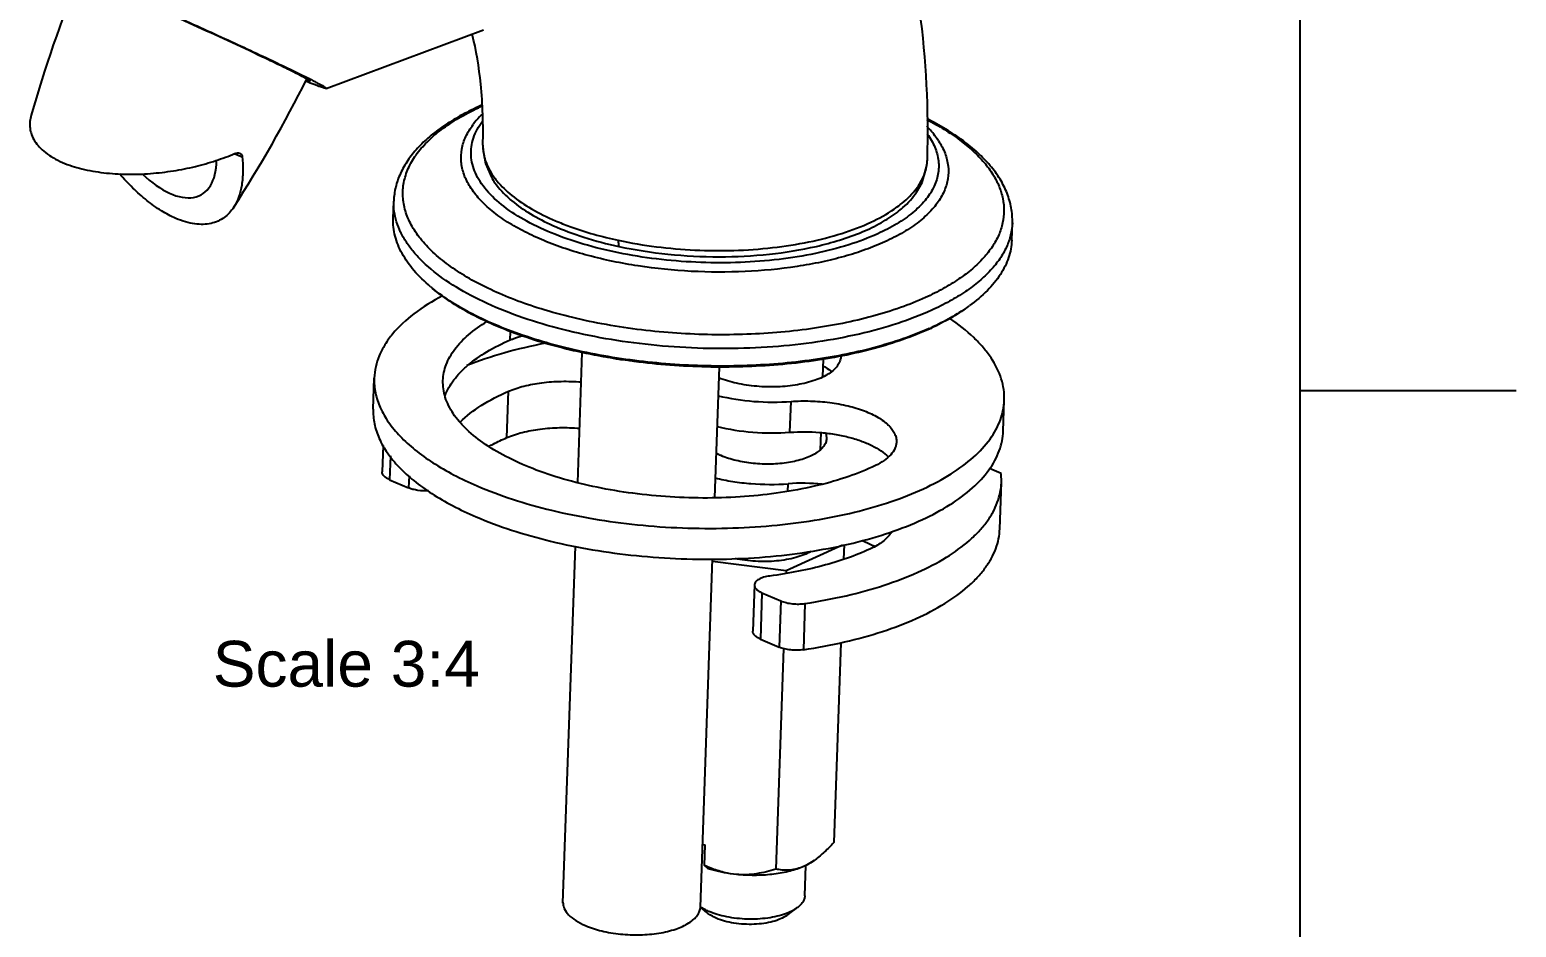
# Model space of a CAD drawing. Header units: millimetres. Extents: x 601 to 1195, y -13 to 407.
# Drawn here: x 1097.7 to 1195, y 200.8 to 259.5 of the extents above; entities that cross this region are included whole.
import ezdxf

# ---------------------------------------------------------------- set-up
doc = ezdxf.new("R2010")
doc.units = ezdxf.units.MM
doc.header["$LTSCALE"] = 0.1
doc.layers.add('02___PRT_ALL_AXES', color=7, linetype='Continuous')
doc.layers.add('TEXT', color=2, linetype='Continuous')
doc.styles.get("Standard").update_dxf_attribs({"font": 'arial_0.ttf'})

msp = doc.modelspace()

# ---------------------------------------------------------------- linework, layer by layer
for p, q in [((1180.867, 0.869), (1180.867, 392.586)), ((1180.867, 235.899), (1195.008, 235.899))]:
    msp.add_line(p, q)
at = {"color": 7, "linetype": 'Continuous'}
for p, q in [((1117.126, 255.659), (1127.423, 259.497)), ((1115.831, 256.115), (1115.787, 256.132)), ((1127.392, 251.95), (1127.392, 251.945)), ((1111.647, 251.148), (1111.108, 251.38)), ((1156.478, 251), (1156.478, 251.021)), ((1156.462, 250.772), (1156.464, 250.789)), ((1129.184, 239.2), (1129.203, 239.737)), ((1120.211, 234.677), (1120.282, 236.696)), ((1128.961, 232.808), (1129.066, 235.836)), ((1147.484, 233.153), (1147.554, 235.172)), ((1161.436, 233.235), (1161.507, 235.253)), ((1120.859, 232.282), (1120.799, 230.565)), ((1121.343, 231.603), (1121.288, 230.052)), ((1161.296, 230.46), (1160.542, 230.784)), ((1121.288, 230.052), (1122.529, 229.519)), ((1122.557, 230.308), (1122.529, 229.519)), ((1147.348, 229.286), (1147.366, 229.789)), ((1161.212, 226.842), (1161.318, 229.87)), ((1161.318, 229.869), (1161.296, 230.46)), ((1151.026, 225.786), (1150.993, 224.845)), ((1147.238, 224.088), (1147.232, 223.925)), ((1145.162, 223.165), (1145.056, 220.137)), ((1145.651, 222.652), (1145.545, 219.624)), ((1145.651, 222.652), (1146.892, 222.119)), ((1146.892, 222.119), (1146.786, 219.091)), ((1148.466, 221.951), (1148.36, 218.923)), ((1145.545, 219.624), (1146.786, 219.091)), ((1147.06, 218.996), (1146.555, 204.574)), ((1150.802, 219.38), (1150.344, 206.302)), ((1141.771, 206.184), (1141.94, 206.163)), ((1141.892, 204.814), (1141.94, 206.163)), ((1142.133, 204.596), (1141.892, 204.814)), ((1143.98, 204.219), (1143.587, 204.268)), ((1148.562, 204.827), (1148.291, 204.703)), ((1142.048, 201.72), (1141.628, 202.073)), ((1147.273, 201.537), (1147.943, 202.025))]:
    msp.add_line(p, q, dxfattribs=at)
for points in [[(1127.392, 251.951), (1127.394, 251.721), (1127.56, 250.738), (1127.943, 249.847)], [(1155.774, 248.87), (1156.126, 249.505), (1156.447, 250.618), (1156.476, 251)]]:
    msp.add_lwpolyline(points, dxfattribs=at)
for centre, radius, start, end in [((1114.913, 254.569), 1.969, 57.69557, 57.82108), ((1134.907, 237.275), 18.875, 113.92524, 114.50555), ((1134.649, 238.313), 17.764, 114.50532, 115.1555), ((1135.066, 236.917), 19.267, 113.64917, 113.92628), ((1134.802, 237.979), 18.132, 114.27167, 114.50667), ((1153.693, 251.077), 2.785, 354.06063, 358.407), ((1134.327, 254.368), 7.885, 228.83224, 230.33929), ((1131.234, 251.32), 11.292, 229.96584, 230.76198), ((1152.586, 250.586), 11.308, 305.20912, 306.02663), ((1148.946, 257.053), 18.741, 294.09942, 294.50621), ((1149.047, 256.492), 18.22, 294.50608, 294.97641), ((1149.871, 238.139), 0.944, 358.00025, 0.9583), ((1148.286, 217.25), 12.572, 84.08164, 94.19557), ((1150.629, 221.773), 4.578, 58.46247, 59.42995)]:
    msp.add_arc(centre, radius, start, end, dxfattribs=at)
msp.add_ellipse((1105.888, 254.048), major_axis=(-3.094, 5.331), ratio=0.499208, start_param=2.091421, end_param=3.836262, dxfattribs=at)
for points, knots in [([(1156.478, 251.021), (1156.566, 254.27), (1156.273, 260.655), (1154.536, 268.391), (1152.271, 274.089), (1150.144, 278.057), (1147.568, 281.701), (1145.55, 283.876), (1144.474, 284.883)], [0, 0, 0, 0, 0.263701, 0.516028, 0.638925, 0.760214, 0.880413, 1, 1, 1, 1]), ([(1103.295, 262.134), (1104.412, 261.654), (1106.747, 260.627), (1110.184, 259.073), (1112.955, 257.787), (1114.862, 256.873), (1115.664, 256.479), (1116.016, 256.3)], [0, 0, 0, 0, 0.260585, 0.546724, 0.808427, 0.915438, 1, 1, 1, 1]), ([(1103.915, 261.828), (1105.435, 261.174), (1108.464, 259.828), (1111.476, 258.443), (1112.976, 257.732)], [0, 0, 0, 0, 0.499253, 1, 1, 1, 1]), ([(1127.392, 251.945), (1127.424, 253.277), (1127.35, 255.726), (1126.959, 258.148), (1126.688, 259.226)], [0, 0, 0, 0, 0.545065, 1, 1, 1, 1]), ([(1112.976, 257.732), (1113.31, 257.573), (1113.922, 257.28), (1114.746, 256.878), (1115.376, 256.559), (1115.727, 256.373), (1115.865, 256.292)], [0, 0, 0, 0, 0.343845, 0.630591, 0.851527, 1, 1, 1, 1]), ([(1117.126, 255.659), (1117.114, 255.655), (1117.073, 255.662), (1117, 255.678), (1116.888, 255.713), (1116.743, 255.763), (1116.562, 255.829), (1116.253, 255.946), (1116.006, 256.044), (1115.831, 256.115)], [0, 0, 0, 0, 0.028248, 0.08411, 0.168233, 0.280412, 0.420273, 0.587334, 1, 1, 1, 1]), ([(1116.071, 256.149), (1116.077, 256.134), (1116.022, 256.14), (1115.99, 256.148), (1115.93, 256.164), (1115.885, 256.178), (1115.852, 256.189)], [0, 0, 0, 0, 0.215628, 0.356971, 0.534817, 1, 1, 1, 1]), ([(1115.865, 256.292), (1115.874, 256.287), (1115.906, 256.268), (1115.938, 256.249), (1115.961, 256.235)], [0, 0, 0, 0, 0.276722, 1, 1, 1, 1]), ([(1115.965, 256.233), (1115.991, 256.216), (1116.024, 256.194), (1116.059, 256.165), (1116.069, 256.154), (1116.071, 256.149)], [0, 0, 0, 0, 0.673502, 0.878682, 1, 1, 1, 1]), ([(1116.016, 256.3), (1116.108, 256.254), (1116.279, 256.167), (1116.515, 256.044), (1116.716, 255.935), (1116.872, 255.849), (1117.004, 255.769), (1117.064, 255.733), (1117.146, 255.667), (1117.126, 255.659)], [0, 0, 0, 0, 0.23911, 0.446916, 0.622514, 0.765139, 0.874121, 0.949187, 1, 1, 1, 1]), ([(1097.831, 253.908), (1097.791, 253.769), (1097.736, 253.486), (1097.743, 253.053), (1097.847, 252.623), (1098.054, 252.204), (1098.365, 251.804), (1098.78, 251.431), (1099.296, 251.092), (1099.683, 250.902), (1099.891, 250.812)], [0, 0, 0, 0, 0.105519, 0.209439, 0.315346, 0.427304, 0.549239, 0.684301, 0.834399, 1, 1, 1, 1]), ([(1127.078, 254.45), (1126.674, 254.266), (1125.905, 253.882), (1124.838, 253.232), (1123.903, 252.529), (1123.107, 251.773), (1122.459, 250.966), (1121.971, 250.109), (1121.656, 249.21), (1121.57, 248.589), (1121.559, 248.281)], [0, 0, 0, 0, 0.152773, 0.296058, 0.430025, 0.555441, 0.673444, 0.785634, 0.893766, 1, 1, 1, 1]), ([(1130.951, 241.305), (1130.382, 241.488), (1129.29, 241.874), (1127.747, 242.542), (1126.362, 243.274), (1125.152, 244.063), (1124.129, 244.899), (1123.304, 245.777), (1122.687, 246.687), (1122.289, 247.622), (1122.12, 248.572), (1122.185, 249.52), (1122.485, 250.449), (1123.008, 251.344), (1123.744, 252.196), (1124.683, 252.999), (1125.814, 253.746), (1126.652, 254.183), (1127.098, 254.393)], [0, 0, 0, 0, 0.089073, 0.17283, 0.25077, 0.322567, 0.388124, 0.447641, 0.501705, 0.551383, 0.598264, 0.644364, 0.69183, 0.742581, 0.798067, 0.859206, 0.926484, 1, 1, 1, 1]), ([(1127.333, 253.954), (1127.279, 253.901), (1127.072, 253.69), (1126.88, 253.465), (1126.747, 253.289)], [0, 0, 0, 0, 0.25581, 1, 1, 1, 1]), ([(1129.01, 246.911), (1128.659, 247.134), (1128.012, 247.592), (1127.181, 248.359), (1126.55, 249.163), (1126.131, 249.996), (1125.936, 250.848), (1125.976, 251.702), (1126.248, 252.536), (1126.562, 253.044), (1126.747, 253.289)], [0, 0, 0, 0, 0.16095, 0.306046, 0.436363, 0.554343, 0.664042, 0.770953, 0.881139, 1, 1, 1, 1]), ([(1153.229, 246.145), (1152.611, 245.864), (1151.269, 245.364), (1149.102, 244.812), (1146.732, 244.434), (1144.226, 244.24), (1141.654, 244.237), (1139.09, 244.424), (1136.606, 244.796), (1134.272, 245.342), (1132.154, 246.047), (1130.309, 246.891), (1128.788, 247.851), (1127.786, 248.764), (1127.207, 249.535), (1126.896, 250.104), (1126.693, 250.682), (1126.602, 251.265), (1126.625, 251.846), (1126.809, 252.629), (1127.115, 253.172), (1127.365, 253.504)], [0, 0, 0, 0, 0.063893, 0.13435, 0.21006, 0.289414, 0.370623, 0.451814, 0.531112, 0.606732, 0.677071, 0.740821, 0.797109, 0.845722, 0.86739, 0.887546, 0.906516, 0.924726, 0.94268, 0.960911, 1, 1, 1, 1]), ([(1156.439, 253.616), (1156.829, 253.414), (1157.569, 252.998), (1158.585, 252.312), (1159.462, 251.59), (1160.191, 250.839), (1160.767, 250.064), (1161.183, 249.269), (1161.434, 248.461), (1161.515, 247.647), (1161.424, 246.838), (1161.162, 246.044), (1160.735, 245.273), (1160.148, 244.531), (1159.408, 243.823), (1158.521, 243.153), (1157.495, 242.527), (1156.751, 242.155), (1156.359, 241.977)], [0, 0, 0, 0, 0.081077, 0.156484, 0.226178, 0.290316, 0.349317, 0.403915, 0.455197, 0.504591, 0.553754, 0.604375, 0.65796, 0.715691, 0.778393, 0.846562, 0.920445, 1, 1, 1, 1]), ([(1157.209, 252.223), (1157.155, 252.307), (1156.92, 252.647), (1156.65, 252.962), (1156.432, 253.186)], [0, 0, 0, 0, 0.242356, 1, 1, 1, 1]), ([(1162.035, 246.865), (1162.046, 247.189), (1161.997, 247.849), (1161.716, 248.816), (1161.242, 249.749), (1160.589, 250.637), (1159.77, 251.479), (1158.796, 252.273), (1157.675, 253.017), (1156.862, 253.464), (1156.434, 253.68)], [0, 0, 0, 0, 0.1048, 0.211657, 0.322976, 0.440608, 0.566236, 0.701004, 0.845534, 1, 1, 1, 1]), ([(1127.392, 251.946), (1127.384, 251.604), (1127.503, 250.879), (1127.847, 250.238), (1128.062, 249.93)], [0, 0, 0, 0, 0.476805, 1, 1, 1, 1]), ([(1156.472, 252.68), (1156.668, 252.409), (1156.993, 251.849), (1157.204, 251.078), (1157.228, 250.474), (1157.162, 249.873), (1156.899, 249.118), (1156.323, 248.27), (1155.503, 247.479), (1154.455, 246.753), (1153.658, 246.341), (1153.229, 246.145)], [0, 0, 0, 0, 0.117484, 0.224927, 0.276967, 0.329005, 0.436428, 0.553878, 0.685711, 0.834215, 1, 1, 1, 1]), ([(1157.209, 252.223), (1157.377, 251.966), (1157.655, 251.438), (1157.868, 250.587), (1157.848, 249.732), (1157.594, 248.896), (1157.118, 248.094), (1156.433, 247.336), (1155.55, 246.629), (1154.873, 246.217), (1154.507, 246.02)], [0, 0, 0, 0, 0.118863, 0.229052, 0.335965, 0.445663, 0.56364, 0.693952, 0.839028, 1, 1, 1, 1]), ([(1099.891, 250.812), (1100.296, 250.638), (1101.183, 250.355), (1102.599, 250.11), (1104.106, 250.018), (1105.633, 250.068), (1107.13, 250.244), (1108.561, 250.528), (1109.899, 250.906), (1110.746, 251.223), (1111.147, 251.395)], [0, 0, 0, 0, 0.114814, 0.241052, 0.373309, 0.506864, 0.638275, 0.765227, 0.886163, 1, 1, 1, 1]), ([(1111.647, 251.148), (1111.678, 250.834), (1111.699, 250.368), (1111.668, 249.76), (1111.569, 248.961), (1111.363, 248.311), (1111.085, 247.878)], [0, 0, 0, 0, 0.281496, 0.414289, 0.541733, 1, 1, 1, 1]), ([(1111.147, 251.395), (1111.203, 251.419), (1111.313, 251.451), (1111.429, 251.437), (1111.477, 251.417)], [0, 0, 0, 0, 0.54304, 1, 1, 1, 1]), ([(1111.477, 251.417), (1111.5, 251.407), (1111.546, 251.378), (1111.599, 251.316), (1111.634, 251.237), (1111.644, 251.179), (1111.647, 251.148)], [0, 0, 0, 0, 0.233791, 0.470069, 0.722462, 1, 1, 1, 1]), ([(1107.301, 247.151), (1106.973, 247.292), (1106.313, 247.646), (1105.372, 248.321), (1104.463, 249.133), (1103.897, 249.74), (1103.624, 250.058)], [0, 0, 0, 0, 0.226949, 0.473714, 0.733604, 1, 1, 1, 1]), ([(1155.661, 248.978), (1155.878, 249.247), (1156.241, 249.81), (1156.427, 250.458), (1156.462, 250.772)], [0, 0, 0, 0, 0.522371, 1, 1, 1, 1]), ([(1127.943, 249.847), (1128.014, 249.722), (1128.346, 249.199), (1128.778, 248.746), (1129.136, 248.432)], [0, 0, 0, 0, 0.231139, 1, 1, 1, 1]), ([(1128.062, 249.93), (1128.141, 249.818), (1128.5, 249.349), (1128.933, 248.94), (1129.285, 248.656)], [0, 0, 0, 0, 0.23228, 1, 1, 1, 1]), ([(1156.759, 241.141), (1156.036, 240.811), (1154.478, 240.216), (1151.971, 239.532), (1149.236, 239.027), (1146.333, 238.712), (1143.328, 238.596), (1140.288, 238.681), (1137.283, 238.965), (1134.379, 239.442), (1131.642, 240.1), (1129.133, 240.925), (1126.907, 241.898), (1125.013, 242.998), (1123.701, 244.037), (1122.872, 244.917), (1122.38, 245.572), (1121.997, 246.239), (1121.728, 246.916), (1121.575, 247.598), (1121.551, 248.056), (1121.559, 248.281)], [0, 0, 0, 0, 0.060559, 0.126796, 0.197765, 0.272299, 0.349091, 0.426746, 0.503841, 0.578971, 0.650803, 0.718139, 0.779975, 0.83559, 0.884667, 0.906837, 0.927535, 0.946932, 0.965262, 0.98283, 1, 1, 1, 1]), ([(1129.285, 248.656), (1129.688, 248.33), (1130.61, 247.714), (1131.603, 247.228), (1132.141, 246.997)], [0, 0, 0, 0, 0.469767, 1, 1, 1, 1]), ([(1129.294, 248.298), (1129.672, 247.985), (1130.535, 247.39), (1131.468, 246.916), (1131.972, 246.689)], [0, 0, 0, 0, 0.470207, 1, 1, 1, 1]), ([(1154.307, 247.763), (1154.442, 247.855), (1154.932, 248.213), (1155.382, 248.633), (1155.661, 248.978)], [0, 0, 0, 0, 0.269122, 1, 1, 1, 1]), ([(1154.489, 247.546), (1154.622, 247.647), (1155.101, 248.035), (1155.527, 248.494), (1155.774, 248.87)], [0, 0, 0, 0, 0.270595, 1, 1, 1, 1]), ([(1111.085, 247.878), (1111.002, 247.748), (1110.814, 247.502), (1110.469, 247.193), (1110.063, 246.958), (1109.599, 246.806), (1109.082, 246.745), (1108.517, 246.78), (1107.912, 246.914), (1107.508, 247.062), (1107.301, 247.151)], [0, 0, 0, 0, 0.10985, 0.217831, 0.326894, 0.440498, 0.562148, 0.694834, 0.840544, 1, 1, 1, 1]), ([(1123.971, 242.675), (1123.581, 243.002), (1122.885, 243.672), (1122.08, 244.792), (1121.672, 245.78), (1121.528, 246.563), (1121.513, 246.95), (1121.519, 247.141)], [0, 0, 0, 0, 0.289708, 0.547638, 0.780561, 0.891194, 1, 1, 1, 1]), ([(1136.25, 245.72), (1137.897, 245.367), (1141.268, 244.953), (1145.468, 245.068), (1148.676, 245.565), (1150.831, 246.113), (1152.71, 246.819), (1153.822, 247.43), (1154.307, 247.763)], [0, 0, 0, 0, 0.272149, 0.546299, 0.676141, 0.796179, 0.904955, 1, 1, 1, 1]), ([(1149.211, 245.321), (1150.232, 245.557), (1151.685, 245.995), (1153.422, 246.824), (1154.16, 247.296), (1154.489, 247.546)], [0, 0, 0, 0, 0.54548, 0.784976, 1, 1, 1, 1]), ([(1153.692, 245.615), (1153.28, 245.427), (1152.407, 245.077), (1151.018, 244.639), (1149.519, 244.274), (1147.36, 243.885), (1144.515, 243.616), (1141.033, 243.63), (1137.593, 243.977), (1134.842, 244.539), (1132.8, 245.15), (1131.411, 245.666), (1130.149, 246.243), (1129.372, 246.682), (1129.01, 246.911)], [0, 0, 0, 0, 0.053366, 0.110605, 0.171291, 0.234938, 0.368744, 0.507003, 0.644284, 0.775231, 0.836815, 0.895076, 0.94958, 1, 1, 1, 1]), ([(1131.972, 246.689), (1132.632, 246.394), (1134.051, 245.864), (1135.515, 245.483), (1136.285, 245.317)], [0, 0, 0, 0, 0.478566, 1, 1, 1, 1]), ([(1132.141, 246.998), (1132.451, 246.864), (1133.787, 246.336), (1135.177, 245.951), (1136.25, 245.721)], [0, 0, 0, 0, 0.235601, 1, 1, 1, 1]), ([(1162.035, 246.865), (1162.025, 246.595), (1161.948, 246.047), (1161.665, 245.247), (1161.218, 244.469), (1160.612, 243.721), (1159.855, 243.006), (1158.952, 242.33), (1157.911, 241.698), (1157.156, 241.322), (1156.759, 241.141)], [0, 0, 0, 0, 0.09907, 0.201398, 0.309855, 0.426679, 0.553417, 0.691003, 0.839895, 1, 1, 1, 1]), ([(1136.25, 245.721), (1136.248, 245.649), (1136.251, 245.514), (1136.269, 245.379), (1136.285, 245.317)], [0, 0, 0, 0, 0.527322, 1, 1, 1, 1]), ([(1136.285, 245.317), (1137.346, 245.089), (1139.527, 244.751), (1142.83, 244.584), (1146.085, 244.748), (1148.201, 245.088), (1149.211, 245.321)], [0, 0, 0, 0, 0.250104, 0.507527, 0.761107, 1, 1, 1, 1]), ([(1154.507, 246.02), (1154.442, 245.984), (1154.174, 245.843), (1153.901, 245.71), (1153.692, 245.615)], [0, 0, 0, 0, 0.244398, 1, 1, 1, 1]), ([(1161.995, 245.724), (1161.988, 245.534), (1161.946, 245.149), (1161.747, 244.378), (1161.271, 243.421), (1160.39, 242.36), (1159.649, 241.74), (1159.237, 241.441)], [0, 0, 0, 0, 0.108806, 0.219441, 0.452366, 0.710304, 1, 1, 1, 1]), ([(1156.598, 239.945), (1156.036, 239.694), (1154.843, 239.228), (1152.944, 238.655), (1150.891, 238.187), (1147.941, 237.708), (1144.073, 237.42), (1139.381, 237.555), (1135.52, 238.065), (1132.578, 238.714), (1130.528, 239.299), (1128.632, 239.981), (1126.916, 240.752), (1125.403, 241.601), (1124.499, 242.242), (1124.091, 242.575)], [0, 0, 0, 0, 0.054678, 0.113468, 0.175881, 0.241331, 0.378555, 0.519276, 0.65725, 0.723337, 0.786543, 0.846257, 0.901967, 0.953286, 1, 1, 1, 1]), ([(1156.604, 239.913), (1156.044, 239.658), (1154.855, 239.186), (1152.959, 238.604), (1150.905, 238.13), (1147.948, 237.643), (1144.068, 237.351), (1139.359, 237.487), (1135.487, 238.004), (1132.539, 238.662), (1130.489, 239.255), (1128.598, 239.946), (1126.89, 240.725), (1125.39, 241.583), (1124.498, 242.232), (1124.097, 242.568)], [0, 0, 0, 0, 0.054519, 0.113239, 0.17566, 0.241187, 0.37871, 0.519802, 0.658063, 0.724215, 0.787414, 0.847039, 0.90257, 0.953625, 1, 1, 1, 1]), ([(1124.747, 242.081), (1124.093, 241.736), (1122.915, 241.011), (1121.676, 239.877), (1120.971, 238.91), (1120.594, 238.188), (1120.356, 237.449), (1120.291, 236.945), (1120.282, 236.696)], [0, 0, 0, 0, 0.303257, 0.565244, 0.682737, 0.79293, 0.897852, 1, 1, 1, 1]), ([(1139.8, 239.657), (1138.253, 239.771), (1135.969, 240.059), (1133.029, 240.693), (1131.628, 241.088), (1130.951, 241.305)], [0, 0, 0, 0, 0.516124, 0.763493, 1, 1, 1, 1]), ([(1156.359, 241.977), (1155.822, 241.732), (1154.681, 241.277), (1152.864, 240.716), (1150.897, 240.255), (1148.066, 239.777), (1144.346, 239.477), (1141.325, 239.545), (1139.8, 239.657)], [0, 0, 0, 0, 0.104974, 0.217908, 0.337877, 0.46379, 0.728184, 1, 1, 1, 1]), ([(1159.106, 241.347), (1158.748, 241.094), (1157.97, 240.609), (1157.152, 240.197), (1156.719, 240)], [0, 0, 0, 0, 0.479968, 1, 1, 1, 1]), ([(1159.103, 241.343), (1158.75, 241.086), (1157.981, 240.593), (1157.17, 240.176), (1156.74, 239.976)], [0, 0, 0, 0, 0.479445, 1, 1, 1, 1]), ([(1124.779, 236.538), (1124.785, 236.714), (1124.828, 237.068), (1125.036, 237.78), (1125.542, 238.656), (1126.465, 239.605), (1127.231, 240.144), (1127.656, 240.402)], [0, 0, 0, 0, 0.105135, 0.212605, 0.442232, 0.702443, 1, 1, 1, 1]), ([(1161.507, 235.253), (1161.515, 235.486), (1161.49, 235.959), (1161.271, 236.92), (1160.797, 237.855), (1160.131, 238.725), (1159.264, 239.632), (1158.493, 240.233), (1157.939, 240.607)], [0, 0, 0, 0, 0.104113, 0.210705, 0.439405, 0.565433, 0.700553, 1, 1, 1, 1]), ([(1129.184, 239.2), (1129.245, 239.226), (1129.502, 239.332), (1129.765, 239.419), (1129.968, 239.478)], [0, 0, 0, 0, 0.238896, 1, 1, 1, 1]), ([(1124.919, 235.555), (1125.056, 235.92), (1125.364, 236.452), (1125.907, 237.085), (1126.601, 237.737), (1127.685, 238.488), (1128.656, 238.972), (1129.184, 239.2)], [0, 0, 0, 0, 0.203503, 0.31531, 0.434987, 0.699847, 1, 1, 1, 1]), ([(1131.477, 238.98), (1130.565, 238.805), (1128.826, 238.399), (1127.131, 237.833), (1126.337, 237.515)], [0, 0, 0, 0, 0.520546, 1, 1, 1, 1]), ([(1150.815, 238.106), (1150.811, 238.004), (1150.768, 237.793), (1150.606, 237.497), (1150.353, 237.222), (1150.015, 236.969), (1149.6, 236.743), (1148.925, 236.47), (1147.94, 236.23), (1146.655, 236.103), (1145.315, 236.135), (1144.023, 236.326), (1143.204, 236.563), (1142.828, 236.711)], [0, 0, 0, 0, 0.034523, 0.071675, 0.113415, 0.160847, 0.21435, 0.273786, 0.408068, 0.557075, 0.711807, 0.862509, 1, 1, 1, 1]), ([(1149.682, 237.489), (1149.731, 237.461), (1149.912, 237.351), (1150.083, 237.225), (1150.2, 237.122)], [0, 0, 0, 0, 0.265625, 1, 1, 1, 1]), ([(1120.282, 236.696), (1120.271, 236.374), (1120.329, 235.709), (1120.654, 234.731), (1121.208, 233.775), (1121.981, 232.849), (1122.962, 231.962), (1124.141, 231.121), (1125.504, 230.335), (1126.492, 229.869), (1127.012, 229.646)], [0, 0, 0, 0, 0.093959, 0.192112, 0.297983, 0.4141, 0.541989, 0.682321, 0.835174, 1, 1, 1, 1]), ([(1153.076, 230.978), (1152.51, 230.705), (1151.282, 230.212), (1149.297, 229.641), (1147.119, 229.214), (1144.798, 228.941), (1142.388, 228.828), (1139.943, 228.879), (1137.52, 229.092), (1135.175, 229.462), (1132.961, 229.98), (1130.929, 230.635), (1129.124, 231.412), (1127.587, 232.292), (1126.521, 233.125), (1125.848, 233.833), (1125.33, 234.511), (1124.962, 235.24), (1124.792, 235.989), (1124.773, 236.357), (1124.779, 236.538)], [0, 0, 0, 0, 0.059637, 0.125142, 0.195586, 0.269803, 0.346474, 0.424181, 0.501471, 0.576902, 0.649107, 0.716847, 0.77908, 0.835052, 0.884415, 0.906694, 0.92748, 0.965217, 0.982812, 1, 1, 1, 1]), ([(1129.066, 235.836), (1129.392, 235.976), (1130.11, 236.209), (1131.271, 236.422), (1132.529, 236.51), (1133.392, 236.483), (1133.827, 236.447)], [0, 0, 0, 0, 0.219575, 0.466039, 0.729913, 1, 1, 1, 1]), ([(1125.905, 233.822), (1126.316, 234.231), (1127.325, 234.997), (1128.447, 235.568), (1129.066, 235.836)], [0, 0, 0, 0, 0.462109, 1, 1, 1, 1]), ([(1142.785, 235.55), (1143.551, 235.362), (1145.14, 235.119), (1146.746, 235.112), (1147.554, 235.172)], [0, 0, 0, 0, 0.493016, 1, 1, 1, 1]), ([(1120.211, 234.677), (1120.2, 234.355), (1120.258, 233.691), (1120.583, 232.713), (1121.137, 231.756), (1121.91, 230.831), (1122.891, 229.943), (1124.07, 229.102), (1125.434, 228.316), (1126.421, 227.851), (1126.941, 227.627)], [0, 0, 0, 0, 0.093959, 0.192112, 0.297983, 0.4141, 0.541989, 0.682321, 0.835174, 1, 1, 1, 1]), ([(1127.012, 229.646), (1127.77, 229.32), (1129.378, 228.722), (1131.927, 228.008), (1134.658, 227.453), (1137.516, 227.071), (1140.442, 226.868), (1143.378, 226.849), (1146.263, 227.014), (1149.039, 227.36), (1151.649, 227.88), (1154.042, 228.562), (1156.171, 229.394), (1157.993, 230.359), (1159.475, 231.442), (1160.588, 232.627), (1161.196, 233.715), (1161.447, 234.596), (1161.499, 235.036), (1161.507, 235.253)], [0, 0, 0, 0, 0.065014, 0.134736, 0.208163, 0.284153, 0.361476, 0.438857, 0.515019, 0.588727, 0.658829, 0.724305, 0.78433, 0.838344, 0.886164, 0.928143, 0.965381, 0.98287, 1, 1, 1, 1]), ([(1147.554, 235.172), (1147.975, 235.203), (1148.82, 235.221), (1150.07, 235.125), (1151.257, 234.911), (1152.323, 234.59), (1153.1, 234.233), (1153.609, 233.9), (1153.915, 233.645), (1154.156, 233.377), (1154.33, 233.099), (1154.433, 232.813), (1154.452, 232.618), (1154.448, 232.524)], [0, 0, 0, 0, 0.158848, 0.318172, 0.471465, 0.61269, 0.736974, 0.791827, 0.841616, 0.886536, 0.927153, 0.964481, 1, 1, 1, 1]), ([(1128.961, 232.808), (1129.286, 232.948), (1130.004, 233.181), (1131.165, 233.394), (1132.424, 233.482), (1133.286, 233.455), (1133.721, 233.419)], [0, 0, 0, 0, 0.219575, 0.466039, 0.729913, 1, 1, 1, 1]), ([(1142.714, 233.532), (1143.48, 233.343), (1145.069, 233.101), (1146.675, 233.093), (1147.484, 233.153)], [0, 0, 0, 0, 0.493016, 1, 1, 1, 1]), ([(1126.941, 227.627), (1127.7, 227.301), (1129.307, 226.704), (1131.856, 225.989), (1134.588, 225.435), (1137.445, 225.052), (1140.372, 224.849), (1143.307, 224.83), (1146.192, 224.996), (1148.968, 225.342), (1151.579, 225.861), (1153.972, 226.544), (1156.1, 227.376), (1157.922, 228.341), (1159.405, 229.424), (1160.518, 230.608), (1161.126, 231.696), (1161.377, 232.578), (1161.428, 233.017), (1161.436, 233.234)], [0, 0, 0, 0, 0.065014, 0.134736, 0.208163, 0.284153, 0.361476, 0.438857, 0.515019, 0.588727, 0.658829, 0.724305, 0.78433, 0.838344, 0.886164, 0.928143, 0.965381, 0.98287, 1, 1, 1, 1]), ([(1127.772, 232.228), (1127.865, 232.279), (1128.254, 232.487), (1128.654, 232.675), (1128.961, 232.808)], [0, 0, 0, 0, 0.242008, 1, 1, 1, 1]), ([(1149.877, 232.749), (1149.874, 232.661), (1149.836, 232.479), (1149.693, 232.224), (1149.47, 231.986), (1149.174, 231.77), (1148.81, 231.577), (1148.218, 231.346), (1147.359, 231.147), (1146.242, 231.05), (1145.087, 231.093), (1143.984, 231.274), (1143.292, 231.492), (1142.978, 231.627)], [0, 0, 0, 0, 0.03453, 0.071789, 0.113789, 0.161636, 0.215681, 0.275739, 0.411281, 0.561156, 0.715877, 0.865291, 1, 1, 1, 1]), ([(1147.484, 233.153), (1148.129, 233.201), (1149.103, 233.196), (1150.372, 233.044), (1151.273, 232.862), (1152.1, 232.616), (1152.828, 232.315), (1153.437, 231.965), (1153.777, 231.687), (1153.917, 231.54)], [0, 0, 0, 0, 0.285786, 0.427392, 0.563533, 0.69109, 0.807437, 0.910673, 1, 1, 1, 1]), ([(1149.811, 233.103), (1149.834, 233.046), (1149.869, 232.93), (1149.879, 232.808), (1149.877, 232.749)], [0, 0, 0, 0, 0.509332, 1, 1, 1, 1]), ([(1154.448, 232.524), (1154.446, 232.452), (1154.426, 232.305), (1154.325, 232.01), (1154.078, 231.652), (1153.636, 231.278), (1153.276, 231.074), (1153.076, 230.978)], [0, 0, 0, 0, 0.1003, 0.203684, 0.429371, 0.692884, 1, 1, 1, 1]), ([(1142.978, 231.627), (1142.949, 231.639), (1142.839, 231.688), (1142.73, 231.741), (1142.651, 231.784)], [0, 0, 0, 0, 0.256875, 1, 1, 1, 1]), ([(1121.288, 230.052), (1121.216, 230.084), (1121.085, 230.15), (1120.924, 230.275), (1120.821, 230.413), (1120.797, 230.518), (1120.799, 230.565)], [0, 0, 0, 0, 0.318293, 0.586839, 0.808624, 1, 1, 1, 1]), ([(1142.596, 230.167), (1142.972, 230.075), (1143.748, 229.92), (1145.338, 229.734), (1146.557, 229.728), (1147.366, 229.789)], [0, 0, 0, 0, 0.241918, 0.493219, 1, 1, 1, 1]), ([(1148.466, 221.951), (1149.371, 222.087), (1151.115, 222.414), (1153.585, 223.089), (1155.785, 223.921), (1157.672, 224.893), (1158.993, 225.835), (1159.841, 226.648), (1160.354, 227.26), (1160.763, 227.891), (1161.065, 228.539), (1161.257, 229.199), (1161.31, 229.647), (1161.318, 229.869)], [0, 0, 0, 0, 0.170496, 0.329937, 0.476189, 0.607762, 0.724105, 0.776809, 0.826144, 0.872509, 0.91645, 0.958671, 1, 1, 1, 1]), ([(1123.835, 229.323), (1123.603, 229.309), (1123.257, 229.324), (1122.822, 229.412), (1122.621, 229.479), (1122.529, 229.519)], [0, 0, 0, 0, 0.523929, 0.773308, 1, 1, 1, 1]), ([(1148.36, 218.923), (1149.265, 219.059), (1151.009, 219.386), (1153.479, 220.061), (1155.679, 220.893), (1157.566, 221.865), (1158.887, 222.807), (1159.735, 223.62), (1160.248, 224.232), (1160.657, 224.863), (1160.959, 225.511), (1161.151, 226.171), (1161.204, 226.619), (1161.212, 226.841)], [0, 0, 0, 0, 0.170496, 0.329937, 0.476189, 0.607762, 0.724105, 0.776809, 0.826144, 0.872509, 0.91645, 0.958671, 1, 1, 1, 1]), ([(1152.211, 226.081), (1152.278, 226.053), (1152.533, 225.944), (1152.781, 225.818), (1152.958, 225.714)], [0, 0, 0, 0, 0.262289, 1, 1, 1, 1]), ([(1154.119, 226.63), (1154.006, 226.416), (1153.739, 226.122), (1153.297, 225.808), (1153.031, 225.663), (1152.888, 225.595)], [0, 0, 0, 0, 0.444929, 0.708202, 1, 1, 1, 1]), ([(1148.85, 225.356), (1148.705, 225.272), (1148.383, 225.118), (1147.85, 224.942), (1147.252, 224.809), (1146.604, 224.723), (1145.927, 224.688), (1145.237, 224.703), (1144.557, 224.769), (1144.111, 224.848), (1143.894, 224.896)], [0, 0, 0, 0, 0.098929, 0.210025, 0.331537, 0.461068, 0.595793, 0.732632, 0.86841, 1, 1, 1, 1]), ([(1152.888, 225.595), (1152.417, 225.368), (1151.407, 224.95), (1149.786, 224.44), (1148.018, 224.03), (1146.788, 223.832), (1146.154, 223.749)], [0, 0, 0, 0, 0.223892, 0.46682, 0.726482, 1, 1, 1, 1]), ([(1146.154, 223.749), (1146.02, 223.732), (1145.774, 223.682), (1145.495, 223.572), (1145.326, 223.457), (1145.236, 223.367), (1145.178, 223.269), (1145.163, 223.199), (1145.162, 223.165)], [0, 0, 0, 0, 0.330759, 0.609658, 0.726407, 0.828218, 0.917703, 1, 1, 1, 1]), ([(1145.162, 223.165), (1145.16, 223.118), (1145.184, 223.013), (1145.287, 222.874), (1145.448, 222.75), (1145.578, 222.684), (1145.651, 222.652)], [0, 0, 0, 0, 0.19139, 0.413168, 0.681717, 1, 1, 1, 1]), ([(1146.892, 222.119), (1147.004, 222.071), (1147.25, 221.993), (1147.643, 221.927), (1148.055, 221.909), (1148.331, 221.93), (1148.466, 221.951)], [0, 0, 0, 0, 0.228452, 0.481675, 0.744365, 1, 1, 1, 1]), ([(1145.545, 219.624), (1145.472, 219.656), (1145.342, 219.722), (1145.181, 219.846), (1145.078, 219.985), (1145.054, 220.09), (1145.056, 220.137)], [0, 0, 0, 0, 0.318283, 0.586832, 0.80861, 1, 1, 1, 1]), ([(1148.36, 218.923), (1148.225, 218.902), (1147.949, 218.881), (1147.537, 218.899), (1147.144, 218.965), (1146.898, 219.043), (1146.786, 219.091)], [0, 0, 0, 0, 0.255635, 0.518325, 0.771548, 1, 1, 1, 1]), ([(1150.344, 206.302), (1150.154, 206.093), (1149.77, 205.697), (1149.349, 205.339), (1149.132, 205.181)], [0, 0, 0, 0, 0.513025, 1, 1, 1, 1]), ([(1143.587, 204.268), (1143.294, 204.316), (1142.714, 204.461), (1142.162, 204.687), (1141.892, 204.814)], [0, 0, 0, 0, 0.498383, 1, 1, 1, 1]), ([(1143.587, 204.268), (1143.334, 204.305), (1142.844, 204.394), (1142.363, 204.522), (1142.133, 204.596)], [0, 0, 0, 0, 0.513688, 1, 1, 1, 1]), ([(1148.291, 204.703), (1147.993, 204.579), (1147.338, 204.376), (1146.283, 204.199), (1145.145, 204.138), (1144.369, 204.178), (1143.98, 204.219)], [0, 0, 0, 0, 0.220702, 0.468147, 0.731929, 1, 1, 1, 1]), ([(1146.555, 204.574), (1146.352, 204.507), (1145.938, 204.386), (1145.301, 204.255), (1144.644, 204.19), (1144.202, 204.2), (1143.98, 204.219)], [0, 0, 0, 0, 0.245562, 0.493766, 0.745152, 1, 1, 1, 1]), ([(1148.291, 204.703), (1148.143, 204.644), (1147.848, 204.551), (1147.399, 204.49), (1146.968, 204.501), (1146.691, 204.545), (1146.555, 204.574)], [0, 0, 0, 0, 0.270143, 0.523211, 0.764866, 1, 1, 1, 1]), ([(1149.132, 205.181), (1149.086, 205.147), (1148.902, 205.018), (1148.71, 204.902), (1148.562, 204.827)], [0, 0, 0, 0, 0.25791, 1, 1, 1, 1]), ([(1149.036, 205.111), (1149.001, 205.085), (1148.849, 204.98), (1148.688, 204.89), (1148.562, 204.827)], [0, 0, 0, 0, 0.236924, 1, 1, 1, 1]), ([(1148.454, 202.818), (1148.452, 202.747), (1148.424, 202.6), (1148.32, 202.392), (1148.157, 202.195), (1148.02, 202.08), (1147.943, 202.025)], [0, 0, 0, 0, 0.219003, 0.452052, 0.710123, 1, 1, 1, 1]), ([(1142.182, 201.799), (1142.131, 201.821), (1141.939, 201.907), (1141.754, 202.009), (1141.626, 202.095)], [0, 0, 0, 0, 0.264923, 1, 1, 1, 1]), ([(1142.664, 201.356), (1142.547, 201.406), (1142.332, 201.512), (1142.133, 201.648), (1142.048, 201.72)], [0, 0, 0, 0, 0.531933, 1, 1, 1, 1]), ([(1147.198, 201.644), (1147.018, 201.579), (1146.632, 201.466), (1145.794, 201.314), (1144.682, 201.263), (1143.574, 201.382), (1142.743, 201.586), (1142.36, 201.722), (1142.182, 201.799)], [0, 0, 0, 0, 0.112599, 0.235309, 0.498584, 0.762607, 0.886229, 1, 1, 1, 1]), ([(1147.273, 201.537), (1147.149, 201.447), (1146.856, 201.289), (1146.351, 201.118), (1145.766, 201.002), (1145.13, 200.946), (1144.472, 200.953), (1143.824, 201.023), (1143.218, 201.152), (1142.838, 201.281), (1142.664, 201.356)], [0, 0, 0, 0, 0.095891, 0.208426, 0.334697, 0.470328, 0.610113, 0.748515, 0.880092, 1, 1, 1, 1]), ([(1147.943, 202.025), (1147.837, 201.948), (1147.596, 201.804), (1147.338, 201.695), (1147.198, 201.644)], [0, 0, 0, 0, 0.46948, 1, 1, 1, 1])]:
    msp.add_open_spline(points, degree=3, knots=knots, dxfattribs=at)
msp.add_point((1180.867, 235.899))
at = {"layer": '02___PRT_ALL_AXES', "color": 7, "linetype": 'Continuous'}
for p, q in [((1121.519, 247.141), (1121.559, 248.281)), ((1161.995, 245.724), (1162.035, 246.865)), ((1133.594, 229.862), (1133.892, 238.37)), ((1142.565, 228.862), (1142.865, 237.439)), ((1149.643, 236.79), (1149.683, 237.944)), ((1149.476, 232.012), (1149.515, 233.133)), ((1132.631, 202.342), (1133.449, 225.699)), ((1150.912, 225.763), (1147.238, 224.088)), ((1141.628, 202.073), (1142.425, 224.866)), ((1147.238, 224.088), (1142.419, 224.689)), ((1148.454, 202.818), (1148.524, 204.81))]:
    msp.add_line(p, q, dxfattribs=at)
for centre, radius, start, end in [((1185.734, 228.71), 91.443, 157.96139, 164.00516), ((1034.126, 297.272), 91.447, 327.30679, 333.37347)]:
    msp.add_arc(centre, radius, start, end, dxfattribs=at)
for points, knots in [([(1132.631, 202.41), (1132.626, 202.267), (1132.697, 201.953), (1133.007, 201.538), (1133.488, 201.165), (1133.881, 200.965), (1134.099, 200.871)], [0, 0, 0, 0, 0.191389, 0.413187, 0.681704, 1, 1, 1, 1]), ([(1134.099, 200.871), (1134.442, 200.724), (1135.197, 200.486), (1136.4, 200.289), (1137.66, 200.241), (1138.879, 200.348), (1139.96, 200.598), (1140.724, 200.929), (1141.182, 201.263), (1141.425, 201.522), (1141.581, 201.8), (1141.622, 201.999), (1141.626, 202.095)], [0, 0, 0, 0, 0.134724, 0.284173, 0.438921, 0.588823, 0.724393, 0.838327, 0.886184, 0.928196, 0.965463, 1, 1, 1, 1])]:
    msp.add_open_spline(points, degree=3, knots=knots, dxfattribs=at)

# ---------------------------------------------------------------- texts
at = {"layer": 'TEXT', "insert": (1107.214, 219.508), "char_height": 3, "attachment_point": 1}
msp.add_mtext_dynamic_manual_height_columns('\\pi2.5016;Scale 3:4', width=22.08641, gutter_width=12.5, heights=[0], dxfattribs=at)

doc.saveas('drawing.dxf')
